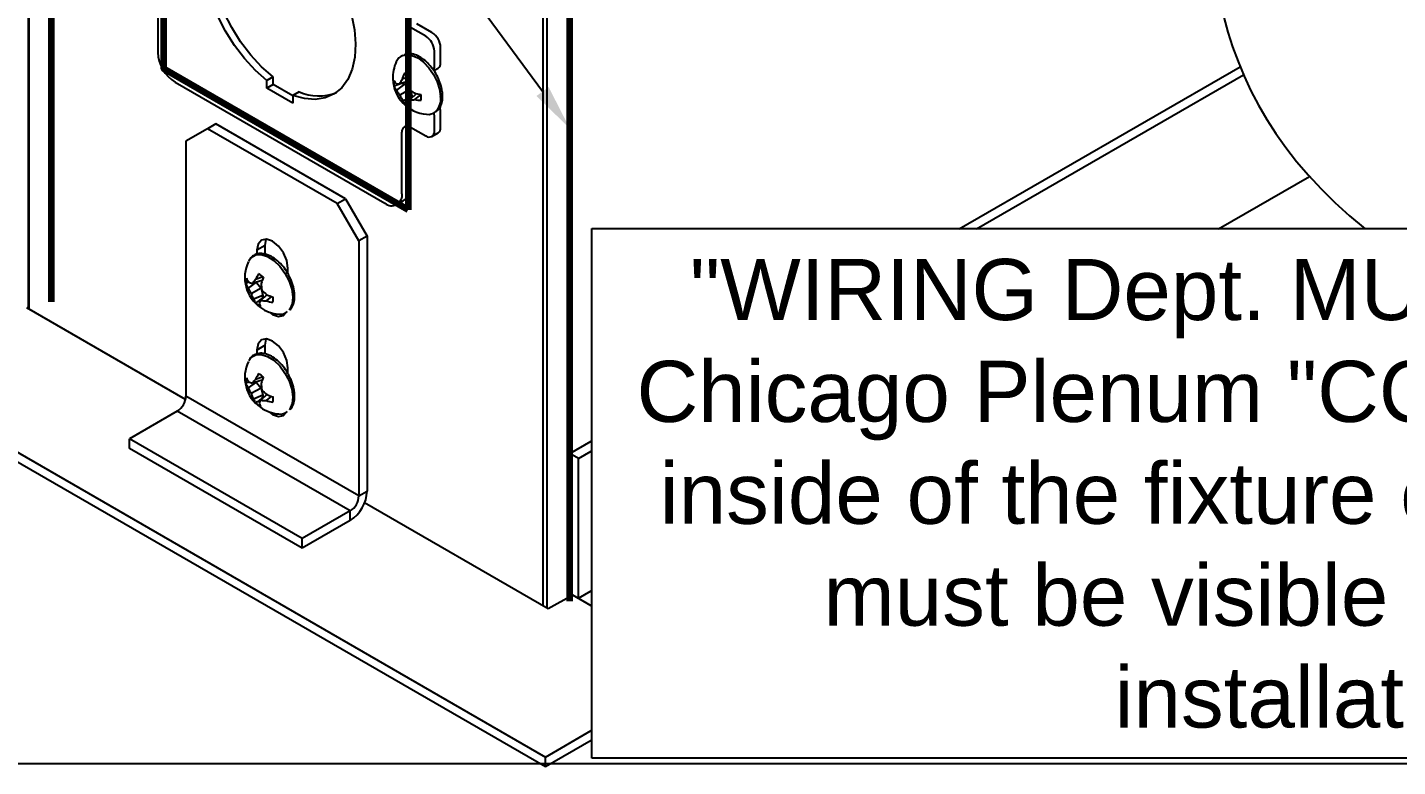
# Model space of a CAD drawing. Extents: x 0 to 13.3, y -7.3 to 0.
# Drawn here: x 2.82 to 8.43, y -7.32 to -4.3 of the extents above; entities that cross this region are included whole.
import ezdxf
from ezdxf import colors
from ezdxf.entities.mleader import LeaderData, LeaderLine
from ezdxf.math import Vec2, Vec3

# ---------------------------------------------------------------- set-up
doc = ezdxf.new("R2010")
doc.units = 0
doc.header["$LTSCALE"] = 0.5
doc.header["$MEASUREMENT"] = 0
for name, color, linetype in [('Brackets', 181, 'CONTINUOUS'), ('End Cap', 92, 'CONTINUOUS'), ('FAB DWG', 221, 'CONTINUOUS'), ('Hardware', 242, 'CONTINUOUS'), ('Housing', 150, 'CONTINUOUS')]:
    doc.layers.add(name, color=color, linetype=linetype)
doc.layers.add('Text-Unprinted', color=131, linetype='CONTINUOUS', plot=False)
doc.styles.add('LSAD_Standard', font='arial.ttf')

msp = doc.modelspace()

# ---------------------------------------------------------------- linework, layer by layer
at = {"layer": 'Brackets', "transparency": 16777216}
for p, q in [((3.5924, -4.6934), (3.5586, -4.7129)), ((4.1227, -4.9996), (3.5924, -4.6934)), ((3.5586, -4.7129), (3.4702, -4.764)), ((4.0889, -5.0191), (3.5586, -4.7129)), ((3.4702, -4.764), (3.4702, -5.8068)), ((4.0889, -5.0191), (4.1227, -4.9996)), ((4.1773, -5.1722), (4.0889, -5.0191)), ((4.1227, -4.9996), (4.2111, -5.1526)), ((4.2111, -5.1526), (4.1773, -5.1722)), ((4.2111, -5.1526), (4.2111, -6.1955)), ((3.7939, -5.1903), (3.7601, -5.2098)), ((3.7601, -5.2098), (3.7601, -5.2257)), ((3.7939, -5.2254), (3.7939, -5.1903)), ((4.1773, -5.1722), (4.1773, -6.215)), ((3.8874, -5.3061), (3.8874, -5.2833)), ((3.4683, -5.8211), (2.819, -5.4462)), ((3.7939, -5.5986), (3.7601, -5.6181)), ((3.7939, -5.6337), (3.7939, -5.5986)), ((3.7601, -5.6181), (3.7601, -5.634)), ((3.8874, -5.7144), (3.8874, -5.6916)), ((2.2887, -5.7524), (4.9403, -7.2831)), ((2.2887, -5.7914), (4.9403, -7.3222)), ((4.1773, -6.215), (3.4702, -5.8068)), ((3.4349, -5.8681), (3.2389, -5.9812)), ((4.142, -6.2763), (3.4349, -5.8681)), ((3.946, -6.3894), (3.2389, -5.9812)), ((3.2389, -6.0203), (3.2389, -5.9812)), ((3.946, -6.4285), (3.2389, -6.0203)), ((4.1773, -6.215), (4.2111, -6.1955)), ((4.9517, -6.6774), (4.2007, -6.2438)), ((4.142, -6.2763), (3.946, -6.3894)), ((4.142, -6.3153), (3.946, -6.4285)), ((4.142, -6.3153), (4.142, -6.2763)), ((3.946, -6.4285), (3.946, -6.3894)), ((5.0528, -6.621), (4.9517, -6.6774)), ((5.1274, -6.664), (5.0528, -6.621)), ((4.9403, -7.2831), (5.1274, -7.1751)), ((4.9403, -7.3222), (5.1274, -7.2142)), ((4.9403, -7.3222), (4.9403, -7.2831))]:
    msp.add_line(p, q, dxfattribs=at)
at = {"layer": 'Brackets', "transparency": 16777216, "flags": 128}
for points in [[(3.8874, -5.2833), (3.8826, -5.2524), (3.8688, -5.2206), (3.8481, -5.1927), (3.8238, -5.1731), (3.7994, -5.1646), (3.7788, -5.1686), (3.765, -5.1845), (3.7601, -5.2098)], [(3.7939, -5.1903), (3.7988, -5.165), (3.799, -5.1645)], [(3.8117, -5.4634), (3.8238, -5.4731), (3.8481, -5.4816), (3.8688, -5.4776), (3.8795, -5.4652)], [(3.8874, -5.6916), (3.8826, -5.6606), (3.8688, -5.6288), (3.8481, -5.601), (3.8238, -5.5813), (3.7994, -5.5729), (3.7788, -5.5769), (3.765, -5.5927), (3.7601, -5.6181)], [(3.7939, -5.5986), (3.7988, -5.5732), (3.799, -5.5728)], [(3.8117, -5.8717), (3.8238, -5.8814), (3.8481, -5.8899), (3.8688, -5.8859), (3.8795, -5.8735)]]:
    msp.add_lwpolyline(points, dxfattribs=at)
at = {"layer": 'Brackets', "transparency": 16777216}
for centre, radius in [((3.3935, -5.8034), 0.0768), ((4.061, -6.1887), 0.1503), ((4.1006, -6.2116), 0.0768)]:
    msp.add_arc(centre, radius, 302.6055, 357.3945, dxfattribs=at)
at = {"layer": 'End Cap', "transparency": 16777216}
for p, q in [((2.8248, -2.5368), (2.8248, -5.4496)), ((2.8277, -2.5409), (2.8277, -5.4512)), ((5.0398, -3.7012), (5.0398, -6.6282)), ((4.9317, -6.6658), (4.9317, -3.7555)), ((4.9457, -3.7556), (4.9457, -6.6739))]:
    msp.add_line(p, q, dxfattribs=at)
at = {"layer": 'FAB DWG', "color": 1, "lineweight": 90, "ltscale": 0.5, "transparency": 16777216}
msp.add_lwpolyline([(5.0398, -6.6461), (5.0398, -3.6931), (2.9185, -2.4684), (2.9185, -5.4215)], dxfattribs=at)
msp.add_lwpolyline([(4.3791, -5.0443), (3.3803, -4.4676), (3.3803, -3.3142), (4.3791, -3.8909)], close=True, dxfattribs=at)
at = {"layer": 'Hardware', "transparency": 16777216}
for p, q in [((3.3549, -4.1506), (3.3549, -4.4006)), ((4.4509, -4.3342), (4.389, -4.2985)), ((4.4763, -4.3195), (4.4144, -4.2838)), ((4.4863, -4.4569), (4.4863, -4.3954)), ((4.5117, -4.4422), (4.5117, -4.3808)), ((4.484, -4.4751), (4.5013, -4.4651)), ((3.4256, -4.5231), (4.283, -5.0181)), ((3.8267, -4.5005), (3.8013, -4.5152)), ((3.8013, -4.5466), (3.8013, -4.5152)), ((3.8267, -4.532), (3.8013, -4.5466)), ((3.8267, -4.532), (3.8267, -4.5005)), ((3.9073, -4.5785), (3.8267, -4.532)), ((3.9073, -4.6079), (3.8013, -4.5466)), ((3.9328, -4.5618), (3.9073, -4.5765)), ((3.9073, -4.5765), (3.9073, -4.6079)), ((4.5117, -4.7074), (4.5117, -4.6459)), ((4.4863, -4.722), (4.4863, -4.6606)), ((4.3537, -4.9772), (4.3537, -4.7272)), ((4.3791, -4.9626), (4.3791, -4.7125)), ((4.389, -4.7067), (4.4509, -4.7425)), ((4.4759, -4.7449), (4.5013, -4.7303)), ((4.333, -5.023), (4.3584, -5.0083)), ((3.7857, -5.3191), (3.7553, -5.3299)), ((3.7294, -5.3409), (3.7151, -5.3454)), ((3.7578, -5.3409), (3.7243, -5.3646)), ((3.7781, -5.3656), (3.7373, -5.388)), ((3.7814, -5.3337), (3.7416, -5.3457)), ((3.7577, -5.3409), (3.7578, -5.3409)), ((3.7578, -5.3409), (3.7781, -5.3656)), ((3.7781, -5.3656), (3.7846, -5.3951)), ((3.7829, -5.3314), (3.7814, -5.3337)), ((3.7846, -5.3951), (3.7471, -5.4108)), ((3.801, -5.3922), (3.7761, -5.4153)), ((3.7846, -5.3951), (3.7836, -5.4047)), ((3.8203, -5.3993), (3.7984, -5.4169)), ((3.7294, -5.7492), (3.7151, -5.7536)), ((3.7578, -5.7492), (3.7243, -5.7729)), ((3.7814, -5.742), (3.7416, -5.754)), ((3.7857, -5.7274), (3.7553, -5.7382)), ((3.7577, -5.7491), (3.7578, -5.7492)), ((3.7578, -5.7492), (3.7781, -5.7739)), ((3.7829, -5.7397), (3.7814, -5.742)), ((3.7781, -5.7739), (3.7373, -5.7963)), ((3.7846, -5.8034), (3.7471, -5.819)), ((3.801, -5.8004), (3.7761, -5.8236)), ((3.7781, -5.7739), (3.7846, -5.8034)), ((3.7846, -5.8034), (3.7836, -5.813)), ((3.8203, -5.8075), (3.7984, -5.8252))]:
    msp.add_line(p, q, dxfattribs=at)
at = {"layer": 'Hardware', "linetype": 'Continuous', "lineweight": 25, "transparency": 16777216}
for p, q in [((4.3514, -4.5275), (4.3215, -4.539)), ((4.3636, -4.5307), (4.331, -4.5551)), ((4.3777, -4.5194), (4.3434, -4.5299)), ((4.382, -4.5004), (4.3543, -4.5109)), ((4.3551, -4.5263), (4.3636, -4.5307)), ((4.3636, -4.5307), (4.382, -4.5489)), ((4.3852, -4.5525), (4.3454, -4.576)), ((4.3955, -4.5823), (4.3581, -4.5991)), ((4.4133, -4.569), (4.3843, -4.5962)), ((4.3857, -4.5529), (4.3955, -4.5823)), ((4.3955, -4.5823), (4.3956, -4.5856)), ((4.4304, -4.5727), (4.4054, -4.5937)), ((4.5196, -4.5749), (4.5191, -4.5703))]:
    msp.add_line(p, q, dxfattribs=at)
at = {"layer": 'Hardware', "transparency": 16777216, "flags": 128}
for points in [[(3.8013, -4.5152), (3.7542, -4.4741), (3.7096, -4.4261), (3.6685, -4.3723), (3.6321, -4.3141), (3.6011, -4.253), (3.5764, -4.1904), (3.5585, -4.1279), (3.548, -4.067), (3.545, -4.0092), (3.5496, -3.956), (3.5618, -3.9087), (3.5812, -3.8684), (3.6073, -3.8362), (3.6396, -3.8128), (3.6771, -3.7988), (3.719, -3.7945), (3.7643, -3.8001), (3.8117, -3.8155)], [(3.8267, -4.5005), (3.7796, -4.4594), (3.735, -4.4114), (3.694, -4.3576), (3.6575, -4.2994), (3.6265, -4.2383), (3.6018, -4.1757), (3.584, -4.1132), (3.5734, -4.0523), (3.5704, -3.9945), (3.5751, -3.9413), (3.5873, -3.894), (3.6066, -3.8537), (3.6328, -3.8215), (3.6487, -3.8083)], [(3.8969, -3.8646), (3.9443, -3.9041), (3.9896, -3.9507), (4.0315, -4.0034), (4.069, -4.0607), (4.1013, -4.1213), (4.1274, -4.1837), (4.1468, -4.2464), (4.159, -4.3078), (4.1636, -4.3663), (4.1606, -4.4206), (4.1501, -4.4693), (4.1322, -4.5112), (4.1075, -4.5453), (4.0765, -4.5707), (4.0401, -4.5868), (3.999, -4.5932), (3.9544, -4.5897), (3.9073, -4.5765)], [(4.3802, -4.7029), (4.3798, -4.7049), (4.3791, -4.7125)], [(3.7272, -5.253), (3.7375, -5.2397), (3.7558, -5.2294), (3.7784, -5.2281), (3.8034, -5.2358), (3.8292, -5.2519), (3.8537, -5.2752), (3.8751, -5.3041), (3.8918, -5.3364), (3.9027, -5.3696), (3.9069, -5.4014), (3.904, -5.4293), (3.8944, -5.4513), (3.8917, -5.4548)], [(3.7836, -5.4047), (3.7851, -5.4059), (3.7857, -5.4064)], [(3.7272, -5.6613), (3.7375, -5.648), (3.7558, -5.6377), (3.7784, -5.6364), (3.8034, -5.644), (3.8292, -5.6601), (3.8537, -5.6835), (3.8751, -5.7124), (3.8918, -5.7446), (3.9027, -5.7779), (3.9069, -5.8096), (3.904, -5.8375), (3.8944, -5.8595), (3.8917, -5.8631)], [(3.7836, -5.813), (3.7851, -5.8141), (3.7857, -5.8147)]]:
    msp.add_lwpolyline(points, dxfattribs=at)
at = {"layer": 'Hardware', "linetype": 'Continuous', "lineweight": 25, "transparency": 16777216, "flags": 128}
msp.add_lwpolyline([(4.3576, -4.413), (4.3728, -4.4101), (4.3949, -4.4131), (4.4185, -4.4236), (4.442, -4.4409), (4.4639, -4.4639), (4.4829, -4.4912), (4.4978, -4.5211), (4.5077, -4.5517), (4.5118, -4.5811)], dxfattribs=at)
at = {"layer": 'Hardware', "transparency": 16777216}
for centre, radius, start, end in [((4.4095, -4.3989), 0.0768, 2.6055, 57.3945), ((4.4349, -4.3843), 0.0768, 2.6055, 57.3945), ((3.5084, -4.3936), 0.1537, 182.6055, 237.3945), ((4.4647, -4.4604), 0.0218, 325.0402, 9.214), ((4.4879, -4.4452), 0.024, 304.0564, 7.2558), ((4.0127, -4.3824), 0.1964, 245.989, 291.7295), ((4.4095, -4.6641), 0.0768, 2.6055, 12.2802), ((4.4349, -4.6494), 0.0768, 2.6055, 16.6733), ((4.3752, -4.7237), 0.0218, 50.7967, 189.214), ((4.4647, -4.7255), 0.0218, 230.7967, 9.214), ((4.4879, -4.7104), 0.024, 304.0564, 7.2558), ((4.3106, -4.9842), 0.0437, 230.7967, 9.214), ((4.3315, -4.9686), 0.048, 304.0564, 7.2558), ((3.862, -5.321), 0.151, 154.7008, 234.7974), ((3.9403, -5.4106), 0.2018, 148.9538, 156.4498), ((3.7275, -5.384), 0.0871, 46.8458, 62.7491), ((4.0922, -5.4432), 0.3289, 158.078, 162.8069), ((3.7777, -5.3409), 0.0628, 164.2853, 184.0904), ((3.7989, -5.3173), 0.0883, 198.4863, 212.3424), ((3.7908, -5.291), 0.0805, 204.0889, 217.3323), ((3.8604, -5.3041), 0.149, 203.9671, 214.2738), ((3.7691, -5.2547), 0.095, 243.5671, 253.1832), ((3.8921, -5.463), 0.1908, 135.7923, 142.0767), ((4.0034, -5.3403), 0.2254, 181.4322, 188.3501), ((3.9409, -5.2207), 0.2213, 223.496, 230.7509), ((3.8596, -5.3488), 0.1285, 197.7834, 208.8607), ((3.8042, -5.391), 0.0604, 199.0597, 215.8256), ((3.8148, -5.3628), 0.0871, 226.8458, 242.7491), ((3.8785, -5.4787), 0.1204, 148.2816, 154.4864), ((3.8184, -5.4161), 0.0498, 192.3603, 209.042), ((3.7979, -5.2618), 0.1551, 261.909, 270.1785), ((3.8527, -5.2386), 0.1864, 253.0594, 261.4774), ((3.9053, -5.1387), 0.2741, 247.6032, 253.4491), ((3.7646, -5.4059), 0.0628, 344.2853, 4.0904), ((3.862, -5.321), 0.151, 234.7974, 265.2938), ((3.8552, -5.4239), 0.0479, 263.2526, 309.0993), ((3.862, -5.7292), 0.151, 154.7008, 234.7974), ((3.9403, -5.8188), 0.2018, 148.9538, 156.4498), ((3.7275, -5.7922), 0.0871, 46.8458, 62.7491), ((3.7777, -5.7491), 0.0628, 164.2853, 184.0904), ((3.7989, -5.7256), 0.0883, 198.4863, 212.3424), ((3.7908, -5.6993), 0.0805, 204.0889, 217.3323), ((3.7691, -5.663), 0.095, 243.5671, 253.1832), ((3.8921, -5.8712), 0.1908, 135.7923, 142.0767), ((4.0922, -5.8514), 0.3289, 158.078, 162.8069), ((4.0034, -5.7486), 0.2254, 181.4322, 188.3501), ((3.8604, -5.7123), 0.149, 203.9671, 214.2738), ((3.8596, -5.757), 0.1285, 197.7834, 208.8607), ((3.8042, -5.7993), 0.0604, 199.0597, 215.8256), ((3.8785, -5.8869), 0.1204, 148.2816, 154.4864), ((3.7979, -5.6701), 0.1551, 261.909, 270.1785), ((3.9409, -5.629), 0.2213, 223.496, 230.7509), ((3.8527, -5.6469), 0.1864, 253.0594, 261.4774), ((3.9053, -5.547), 0.2741, 247.6032, 253.4491), ((3.7646, -5.8142), 0.0628, 344.2853, 4.0904), ((3.8148, -5.7711), 0.0871, 226.8458, 242.7491), ((3.8184, -5.8244), 0.0498, 192.3603, 209.042), ((3.862, -5.7292), 0.151, 234.7974, 265.2938), ((3.8552, -5.8322), 0.0479, 263.2526, 309.0993)]:
    msp.add_arc(centre, radius, start, end, dxfattribs=at)
at = {"layer": 'Hardware', "linetype": 'Continuous', "lineweight": 25, "transparency": 16777216}
for centre, radius, start, end in [((4.3746, -4.458), 0.0481, 110.739, 156.6393), ((4.467, -4.5035), 0.151, 154.7008, 182.4846), ((4.467, -4.5035), 0.151, 182.4846, 265.2938), ((4.4004, -4.5239), 0.0804, 174.0931, 190.8762), ((4.3707, -4.4878), 0.0574, 208.9214, 224.5261), ((4.3501, -4.4274), 0.1028, 258.6179, 266.2662), ((4.4871, -4.5997), 0.1598, 146.2318, 154.0958), ((4.5365, -4.5622), 0.1893, 156.0747, 164.2861), ((4.3421, -4.551), 0.069, 53.3215, 71.9158), ((4.658, -4.5724), 0.2853, 164.3877, 169.9665), ((4.5981, -4.4947), 0.2228, 187.2356, 194.4065), ((4.384, -4.513), 0.0678, 202.591, 218.4278), ((4.4484, -4.4896), 0.1345, 209.1627, 220.001), ((4.4773, -4.5182), 0.1441, 203.6782, 214.1587), ((4.5286, -4.3796), 0.2246, 229.3728, 236.3891), ((4.3741, -4.4212), 0.1754, 273.3576, 280.3006), ((4.4872, -4.2679), 0.3101, 254.4852, 259.5467), ((4.4375, -4.4001), 0.1963, 260.5865, 268.372), ((4.352, -4.588), 0.0804, 354.0931, 10.8762), ((4.4375, -4.5907), 0.0749, 315.134, 7.3572), ((4.431, -4.5642), 0.0808, 205.5415, 220.0377), ((4.4104, -4.5609), 0.069, 233.3215, 251.9158), ((4.4742, -4.6248), 0.0943, 162.3536, 171.5234), ((4.4483, -4.5861), 0.0718, 200.2208, 214.2361), ((4.4603, -4.6066), 0.0478, 263.186, 309.3933)]:
    msp.add_arc(centre, radius, start, end, dxfattribs=at)
for points, knots in [([(4.4828, -4.4735), (4.4768, -4.4654), (4.4644, -4.4488), (4.4423, -4.4289), (4.4188, -4.414), (4.3952, -4.4062), (4.3755, -4.4046), (4.3656, -4.4088), (4.3623, -4.4102)], [0, 0, 0, 0, 0.174561, 0.356749, 0.540097, 0.724856, 0.908794, 1, 1, 1, 1]), ([(4.5191, -4.5703), (4.5189, -4.5669), (4.5179, -4.5543), (4.5122, -4.531), (4.5002, -4.502), (4.4898, -4.4823), (4.4831, -4.4739), (4.4828, -4.4735)], [0, 0, 0, 0, 0.1070329, 0.4013285, 0.695168, 0.9886268, 1, 1, 1, 1]), ([(4.4955, -4.641), (4.4978, -4.6393), (4.5055, -4.6339), (4.5136, -4.6184), (4.5195, -4.5978), (4.5196, -4.5821), (4.5196, -4.5749)], [0, 0, 0, 0, 0.127583, 0.429641, 0.739593, 1, 1, 1, 1]), ([(4.3824, -4.6046), (4.3823, -4.6047), (4.3779, -4.6086), (4.3735, -4.6124), (4.3691, -4.6162)], [0, 0, 0, 0, 0.017027, 1, 1, 1, 1])]:
    msp.add_open_spline(points, degree=3, knots=knots, dxfattribs=at)
at = {"layer": 'Hardware', "transparency": 16777216}
for points, knots in [([(3.8943, -5.3204), (3.892, -5.3153), (3.8849, -5.2999), (3.8679, -5.2764), (3.8449, -5.2523), (3.8196, -5.2344), (3.7937, -5.224), (3.7686, -5.2222), (3.747, -5.23), (3.7332, -5.2413), (3.7291, -5.2509), (3.728, -5.2533)], [0, 0, 0, 0, 0.062017, 0.190834, 0.319988, 0.44989, 0.580907, 0.711983, 0.838674, 0.959506, 1, 1, 1, 1]), ([(3.8946, -5.4543), (3.8973, -5.4518), (3.9053, -5.4444), (3.9123, -5.4252), (3.9158, -5.3988), (3.9124, -5.3684), (3.905, -5.3413), (3.897, -5.3257), (3.8943, -5.3204)], [0, 0, 0, 0, 0.095549, 0.286512, 0.484902, 0.688992, 0.893933, 1, 1, 1, 1]), ([(3.7836, -5.4047), (3.7788, -5.4084), (3.7693, -5.4157), (3.7598, -5.4229), (3.7552, -5.4264)], [0, 0, 0, 0, 0.514247, 1, 1, 1, 1]), ([(3.8943, -5.7286), (3.892, -5.7236), (3.8849, -5.7081), (3.8679, -5.6847), (3.8449, -5.6605), (3.8196, -5.6426), (3.7937, -5.6322), (3.7686, -5.6304), (3.747, -5.6383), (3.7332, -5.6496), (3.7291, -5.6591), (3.728, -5.6615)], [0, 0, 0, 0, 0.062017, 0.190834, 0.319988, 0.44989, 0.580907, 0.711983, 0.838674, 0.959506, 1, 1, 1, 1]), ([(3.8946, -5.8626), (3.8973, -5.8601), (3.9053, -5.8527), (3.9123, -5.8335), (3.9158, -5.8071), (3.9124, -5.7767), (3.905, -5.7496), (3.897, -5.734), (3.8943, -5.7286)], [0, 0, 0, 0, 0.095549, 0.286512, 0.484902, 0.688992, 0.893933, 1, 1, 1, 1]), ([(3.7836, -5.813), (3.7788, -5.8167), (3.7693, -5.8239), (3.7598, -5.8312), (3.7552, -5.8347)], [0, 0, 0, 0, 0.514247, 1, 1, 1, 1])]:
    msp.add_open_spline(points, degree=3, knots=knots, dxfattribs=at)
at = {"layer": 'Housing', "transparency": 16777216}
for p, q in [((6.632, -5.1227), (7.7809, -4.4594)), ((6.7028, -5.1227), (7.7948, -4.4923)), ((7.6929, -5.1227), (8.0645, -4.9081)), ((5.0398, -6.0419), (5.1274, -5.9913)), ((5.0751, -6.0623), (5.0398, -6.0419)), ((5.0751, -6.0623), (5.1274, -6.0321)), ((5.0751, -6.6338), (5.0751, -6.0623)), ((5.0751, -6.6338), (5.1274, -6.6037))]:
    msp.add_line(p, q, dxfattribs=at)
at = {"layer": 'Housing', "color": 1, "transparency": 16777216}
msp.add_open_spline([(6.3217, -0.7843), (7.7755, -1.6067), (7.6792, -3.0788), (7.5829, -4.5508), (8.2923, -5.1227)], degree=3, knots=[0.064531, 0.064531, 0.064531, 0.064531, 1, 1.807725, 1.807725, 1.807725, 1.807725], dxfattribs=at)
at = {"layer": 'Text-Unprinted', "ltscale": 0.5, "transparency": 16777216}
msp.add_lwpolyline([(0, 0), (13.2823, 0), (13.2823, -7.3102), (0, -7.3102)], close=True, dxfattribs=at)

# ---------------------------------------------------------------- texts
at = {"layer": 'FAB DWG', "transparency": 16777216, "insert": (8.1544, -5.2456), "char_height": 0.25, "width": 5.798391, "attachment_point": 2, "style": 'LSAD_Standard', "bg_fill": 16, "box_fill_scale": 1.5, "bg_fill_color": 256, "bg_fill_transparency": 0}
msp.add_mtext('"WIRING Dept. MUST APPLY the Chicago Plenum "CCEA" label to the inside of the fixture extrusion. Label must be visible after fixture installation"', dxfattribs=at)

# ---------------------------------------------------------------- leaders
at = {"layer": 'FAB DWG', "ltscale": 0.5, "transparency": 16777216}
ml = msp.add_multileader_mtext('Standard', dxfattribs=at)
ml.set_content('\\A1;{\\fArial|b1|i0|c0|p34;\\LWIRING NOTE:\\P}SEAL END PLATES WITH PLENUM RATED ALUMINUM TAPE', color=256, style='LSAD_Standard')
ml.set_leader_properties()
ml.build(insert=Vec2(0, 0))
ml.multileader.update_dxf_attribs({"text_left_attachment_type": 2, "dogleg_length": 0.36, "arrow_head_size": 0.1875})
ctx = ml.context
ctx.base_point, ctx.char_height, ctx.arrow_head_size, ctx.landing_gap_size, ctx.plane_origin = Vec3(0.0351, -4.74), 0.1875, 0.1875, 0.09, Vec3(5.7281, 13.667)
ctx.left_attachment, ctx.text_align_type = 2, 2
notes = []
notes.append((ctx, [(1, (1, 1, 0), (2.6922, -4.1118), (-1, 0), 0.1297, [(3, [(5.0398, -4.7117), (3.7329, -2.9386), (2.9185, -3.2986), (4.1467, -3.7567)], 0, [])])]))
ctx.mtext.insert, ctx.mtext.width, ctx.mtext.defined_height, ctx.mtext.alignment, ctx.mtext.flow_direction = Vec3(2.4726, -4.0181), 2.351815, 1.4978, 3, 5
for ctx, leaders in notes:
    for number, flags, end, landing, length, lines in leaders:
        leader = LeaderData()
        leader.index, (leader.has_last_leader_line, leader.has_dogleg_vector, leader.attachment_direction) = number, flags
        leader.last_leader_point, leader.dogleg_vector, leader.dogleg_length = Vec3(end), Vec3(landing), length
        for number, points, colour, breaks in lines:
            line = LeaderLine()
            line.index, line.vertices, line.color, line.breaks = number, Vec3.list(points), colors.encode_raw_color(colour), breaks
            leader.lines.append(line)
        ctx.leaders.append(leader)

doc.saveas('drawing.dxf')
